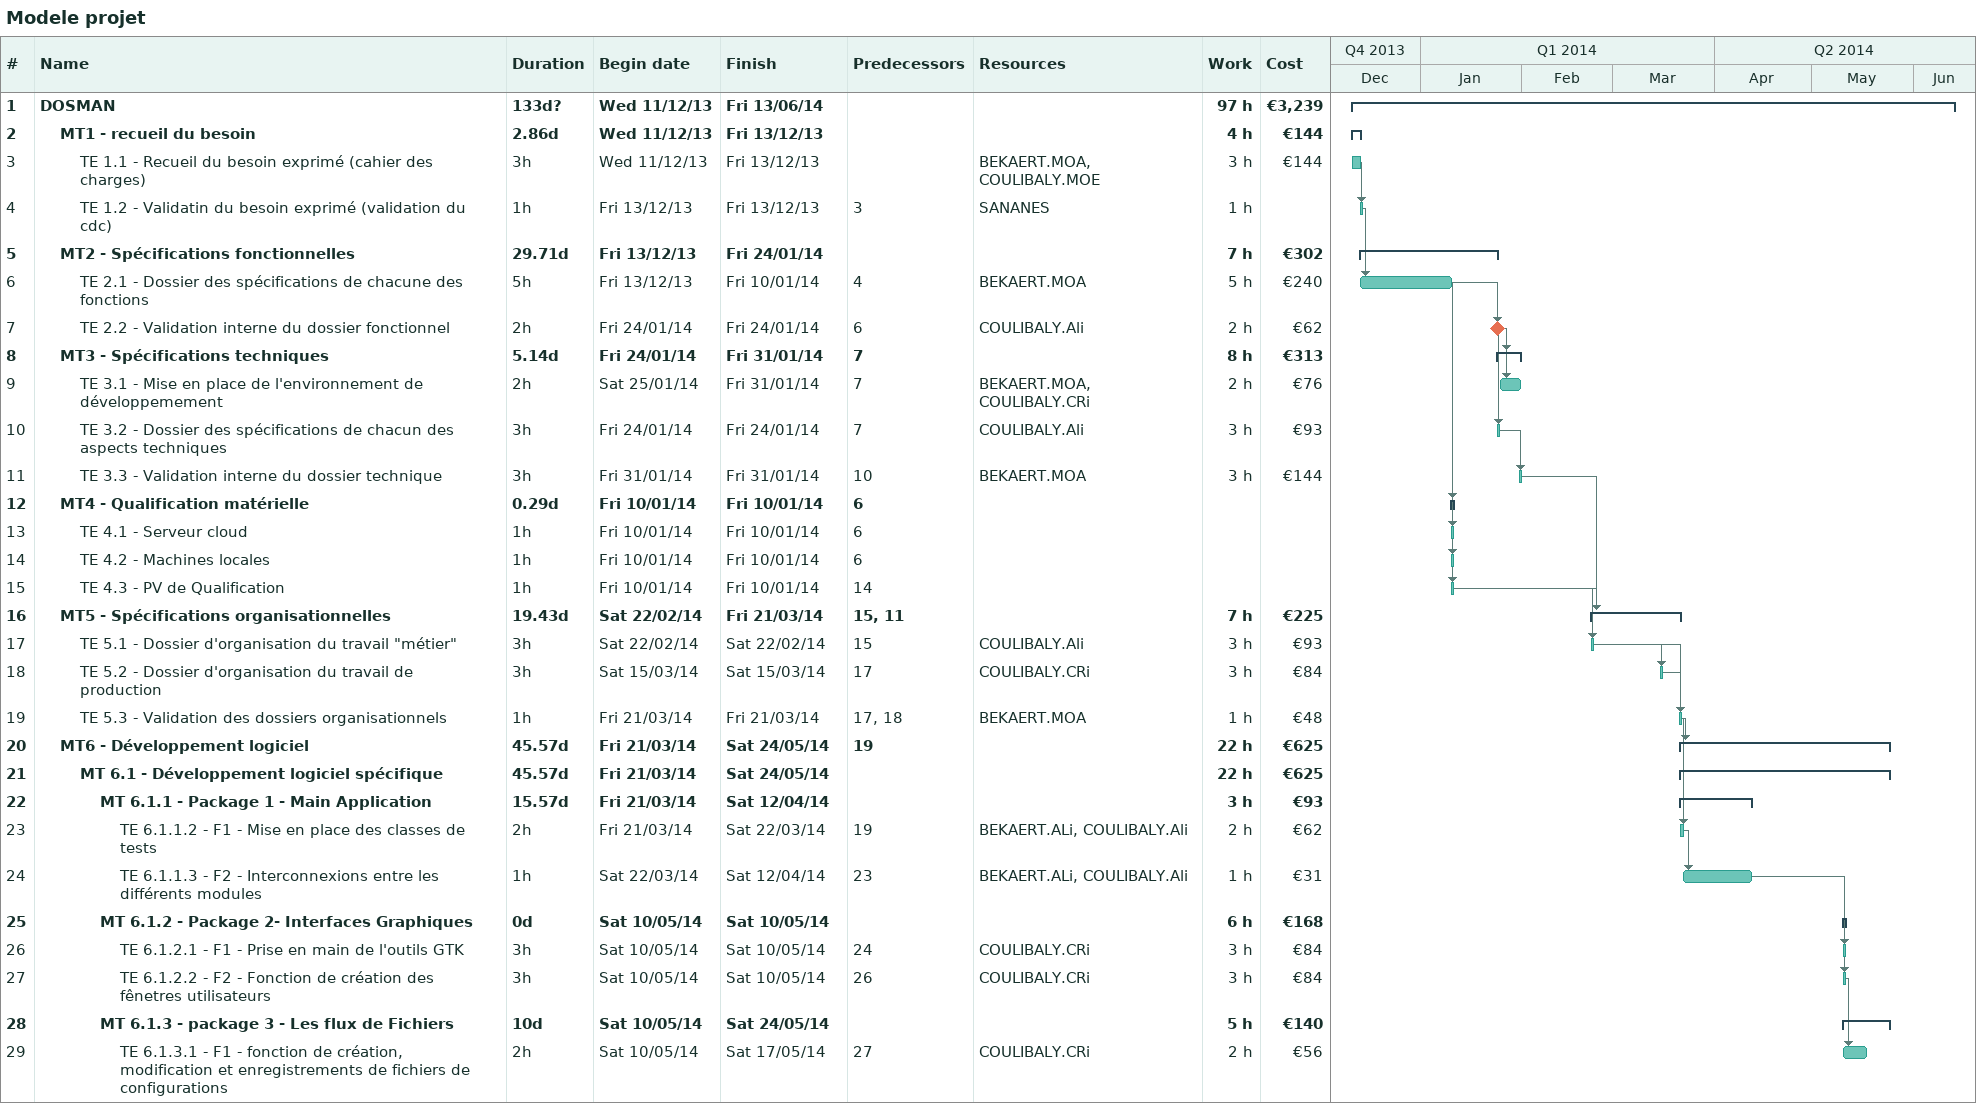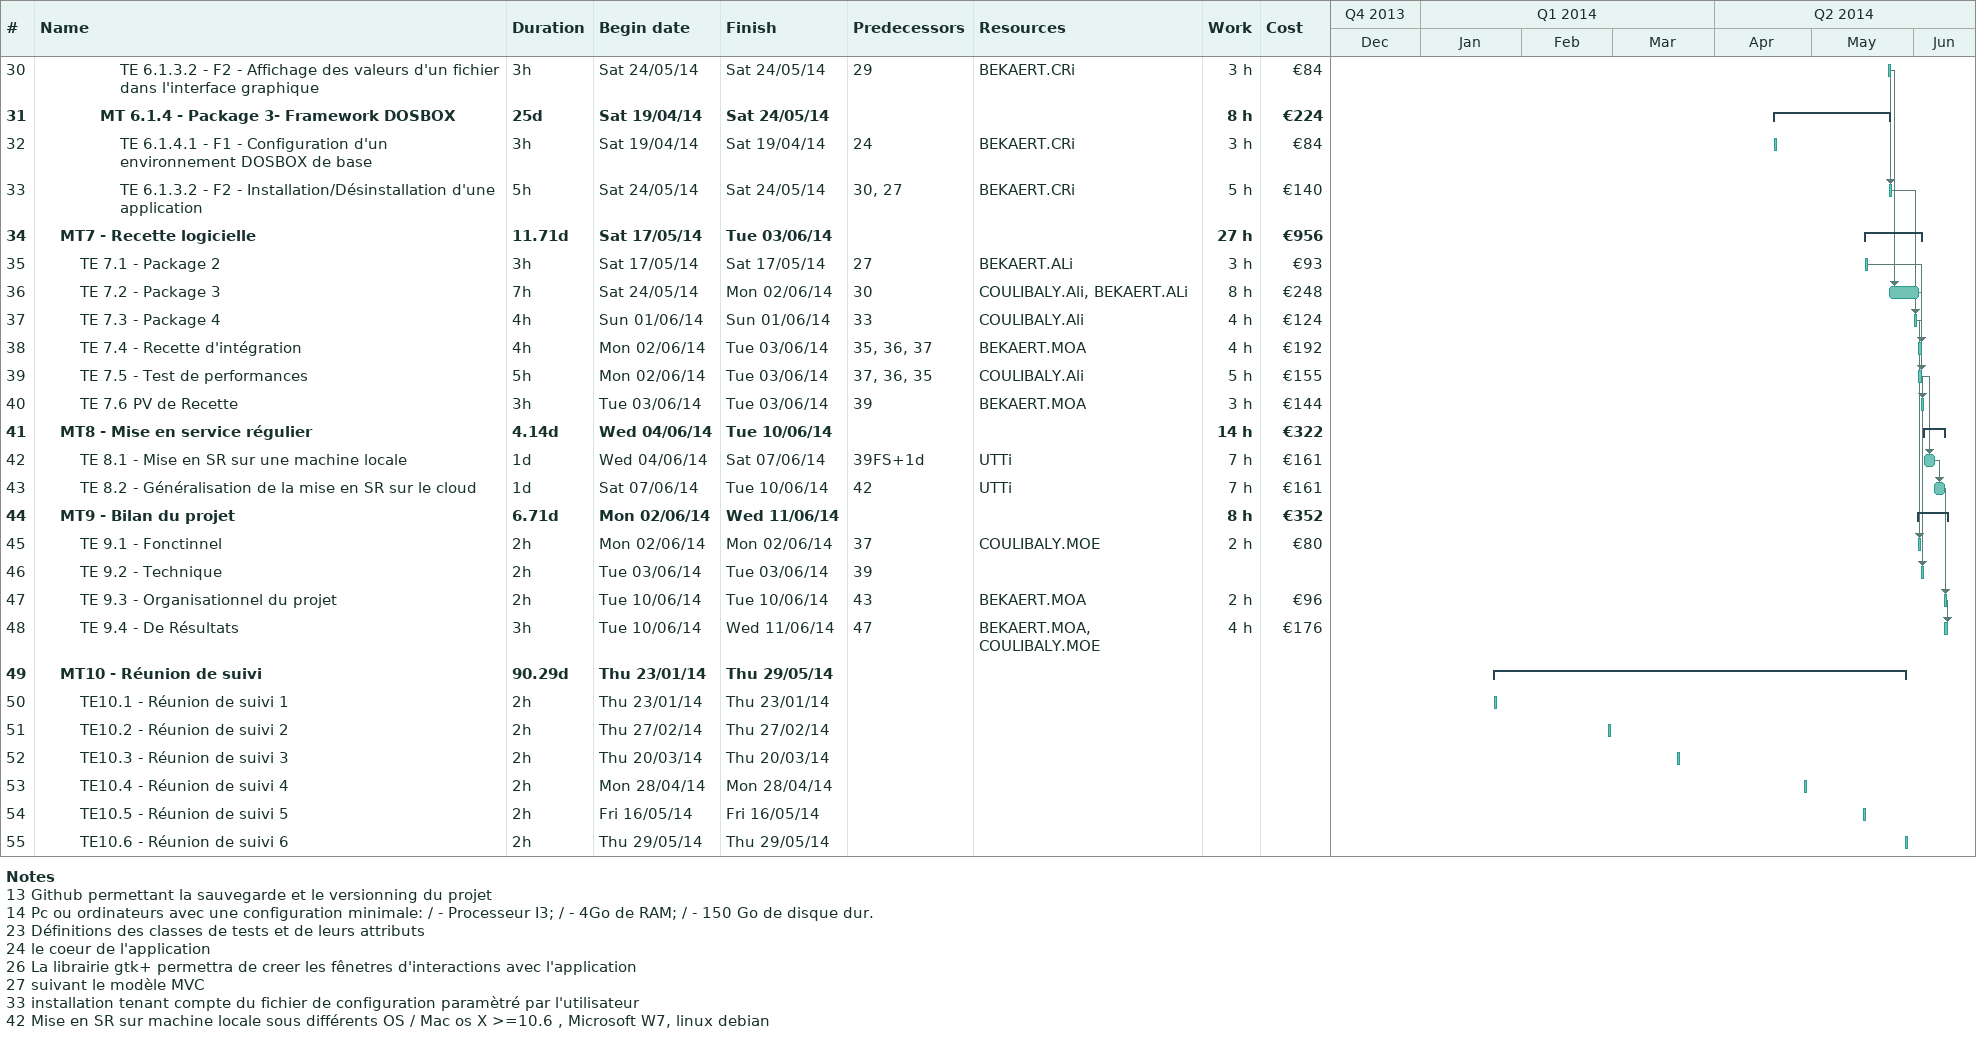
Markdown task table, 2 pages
Modele projet

| ID | Level | Task | Duration | Start | Finish | Predecessors | Resources | Work (h) | Cost (€) |
|---|---|---|---|---|---|---|---|---|---|
| 1 | 1 | **DOSMAN** | 133d? | 2013-12-11 | 2014-06-13 |  |  | 97 | 3239 |
| 2 | 2 | **MT1 - recueil du besoin** | 2.86d | 2013-12-11 | 2013-12-13 |  |  | 4 | 144 |
| 3 | 3 | TE 1.1 - Recueil du besoin exprimé (cahier des charges) | 3h | 2013-12-11 | 2013-12-13 |  | BEKAERT.MOA, COULIBALY.MOE | 3 | 144 |
| 4 | 3 | TE 1.2 - Validatin du besoin exprimé (validation du cdc) | 1h | 2013-12-13 | 2013-12-13 | 3 | SANANES | 1 |  |
| 5 | 2 | **MT2 - Spécifications fonctionnelles** | 29.71d | 2013-12-13 | 2014-01-24 |  |  | 7 | 302 |
| 6 | 3 | TE 2.1 - Dossier des spécifications de chacune des fonctions | 5h | 2013-12-13 | 2014-01-10 | 4 | BEKAERT.MOA | 5 | 240 |
| 7 | 3 | TE 2.2 - Validation interne du dossier fonctionnel | 2h | 2014-01-24 | 2014-01-24 | 6 | COULIBALY.Ali | 2 | 62 |
| 8 | 2 | **MT3 - Spécifications techniques** | 5.14d | 2014-01-24 | 2014-01-31 | 7 |  | 8 | 313 |
| 9 | 3 | TE 3.1 - Mise en place de l'environnement de développemement | 2h | 2014-01-25 | 2014-01-31 | 7 | BEKAERT.MOA, COULIBALY.CRi | 2 | 76 |
| 10 | 3 | TE 3.2 - Dossier des spécifications de chacun des aspects techniques | 3h | 2014-01-24 | 2014-01-24 | 7 | COULIBALY.Ali | 3 | 93 |
| 11 | 3 | TE 3.3 - Validation interne du dossier technique | 3h | 2014-01-31 | 2014-01-31 | 10 | BEKAERT.MOA | 3 | 144 |
| 12 | 2 | **MT4 - Qualification matérielle** | 0.29d | 2014-01-10 | 2014-01-10 | 6 |  |  |  |
| 13 | 3 | TE 4.1 - Serveur cloud | 1h | 2014-01-10 | 2014-01-10 | 6 |  |  |  |
| 14 | 3 | TE 4.2 - Machines locales | 1h | 2014-01-10 | 2014-01-10 | 6 |  |  |  |
| 15 | 3 | TE 4.3 - PV de Qualification | 1h | 2014-01-10 | 2014-01-10 | 14 |  |  |  |
| 16 | 2 | **MT5 - Spécifications organisationnelles** | 19.43d | 2014-02-22 | 2014-03-21 | 15, 11 |  | 7 | 225 |
| 17 | 3 | TE 5.1 - Dossier d'organisation du travail "métier" | 3h | 2014-02-22 | 2014-02-22 | 15 | COULIBALY.Ali | 3 | 93 |
| 18 | 3 | TE 5.2 - Dossier d'organisation du travail de production | 3h | 2014-03-15 | 2014-03-15 | 17 | COULIBALY.CRi | 3 | 84 |
| 19 | 3 | TE 5.3 - Validation des dossiers organisationnels | 1h | 2014-03-21 | 2014-03-21 | 17, 18 | BEKAERT.MOA | 1 | 48 |
| 20 | 2 | **MT6 - Développement logiciel** | 45.57d | 2014-03-21 | 2014-05-24 | 19 |  | 22 | 625 |
| 21 | 3 | **MT 6.1 - Développement logiciel spécifique** | 45.57d | 2014-03-21 | 2014-05-24 |  |  | 22 | 625 |
| 22 | 4 | **MT 6.1.1 - Package 1 - Main Application** | 15.57d | 2014-03-21 | 2014-04-12 |  |  | 3 | 93 |
| 23 | 5 | TE 6.1.1.2 - F1 - Mise en place des classes de tests | 2h | 2014-03-21 | 2014-03-22 | 19 | BEKAERT.ALi, COULIBALY.Ali | 2 | 62 |
| 24 | 5 | TE 6.1.1.3 - F2 - Interconnexions entre les différents modules | 1h | 2014-03-22 | 2014-04-12 | 23 | BEKAERT.ALi, COULIBALY.Ali | 1 | 31 |
| 25 | 4 | **MT 6.1.2 - Package 2- Interfaces Graphiques** | 0d | 2014-05-10 | 2014-05-10 |  |  | 6 | 168 |
| 26 | 5 | TE 6.1.2.1 - F1 - Prise en main de l'outils GTK | 3h | 2014-05-10 | 2014-05-10 | 24 | COULIBALY.CRi | 3 | 84 |
| 27 | 5 | TE 6.1.2.2 - F2 - Fonction de création des fênetres utilisateurs | 3h | 2014-05-10 | 2014-05-10 | 26 | COULIBALY.CRi | 3 | 84 |
| 28 | 4 | **MT 6.1.3 - package 3 - Les flux de Fichiers** | 10d | 2014-05-10 | 2014-05-24 |  |  | 5 | 140 |
| 29 | 5 | TE 6.1.3.1 - F1 - fonction de création, modification et enregistrements de fichiers de configurations | 2h | 2014-05-10 | 2014-05-17 | 27 | COULIBALY.CRi | 2 | 56 |
| 30 | 5 | TE 6.1.3.2 - F2 - Affichage des valeurs d'un fichier dans l'interface graphique | 3h | 2014-05-24 | 2014-05-24 | 29 | BEKAERT.CRi | 3 | 84 |
| 31 | 4 | **MT 6.1.4 - Package 3- Framework DOSBOX** | 25d | 2014-04-19 | 2014-05-24 |  |  | 8 | 224 |
| 32 | 5 | TE 6.1.4.1 - F1 - Configuration d'un environnement DOSBOX de base | 3h | 2014-04-19 | 2014-04-19 | 24 | BEKAERT.CRi | 3 | 84 |
| 33 | 5 | TE 6.1.3.2 - F2 - Installation/Désinstallation d'une application | 5h | 2014-05-24 | 2014-05-24 | 30, 27 | BEKAERT.CRi | 5 | 140 |
| 34 | 2 | **MT7 - Recette logicielle** | 11.71d | 2014-05-17 | 2014-06-03 |  |  | 27 | 956 |
| 35 | 3 | TE 7.1 - Package 2 | 3h | 2014-05-17 | 2014-05-17 | 27 | BEKAERT.ALi | 3 | 93 |
| 36 | 3 | TE 7.2 - Package 3 | 7h | 2014-05-24 | 2014-06-02 | 30 | COULIBALY.Ali, BEKAERT.ALi | 8 | 248 |
| 37 | 3 | TE 7.3 - Package 4 | 4h | 2014-06-01 | 2014-06-01 | 33 | COULIBALY.Ali | 4 | 124 |
| 38 | 3 | TE 7.4 - Recette d'intégration | 4h | 2014-06-02 | 2014-06-03 | 35, 36, 37 | BEKAERT.MOA | 4 | 192 |
| 39 | 3 | TE 7.5 - Test de performances | 5h | 2014-06-02 | 2014-06-03 | 37, 36, 35 | COULIBALY.Ali | 5 | 155 |
| 40 | 3 | TE 7.6 PV de Recette | 3h | 2014-06-03 | 2014-06-03 | 39 | BEKAERT.MOA | 3 | 144 |
| 41 | 2 | **MT8 - Mise en service régulier** | 4.14d | 2014-06-04 | 2014-06-10 |  |  | 14 | 322 |
| 42 | 3 | TE 8.1 - Mise en SR sur une machine locale | 1d | 2014-06-04 | 2014-06-07 | 39FS+1d | UTTi | 7 | 161 |
| 43 | 3 | TE 8.2 - Généralisation de la mise en SR sur le cloud | 1d | 2014-06-07 | 2014-06-10 | 42 | UTTi | 7 | 161 |
| 44 | 2 | **MT9 - Bilan du projet** | 6.71d | 2014-06-02 | 2014-06-11 |  |  | 8 | 352 |
| 45 | 3 | TE 9.1 - Fonctinnel | 2h | 2014-06-02 | 2014-06-02 | 37 | COULIBALY.MOE | 2 | 80 |
| 46 | 3 | TE 9.2 - Technique | 2h | 2014-06-03 | 2014-06-03 | 39 |  |  |  |
| 47 | 3 | TE 9.3 - Organisationnel du projet | 2h | 2014-06-10 | 2014-06-10 | 43 | BEKAERT.MOA | 2 | 96 |
| 48 | 3 | TE 9.4 - De Résultats | 3h | 2014-06-10 | 2014-06-11 | 47 | BEKAERT.MOA, COULIBALY.MOE | 4 | 176 |
| 49 | 2 | **MT10 - Réunion de suivi** | 90.29d | 2014-01-23 | 2014-05-29 |  |  |  |  |
| 50 | 3 | TE10.1 - Réunion de suivi 1 | 2h | 2014-01-23 | 2014-01-23 |  |  |  |  |
| 51 | 3 | TE10.2 - Réunion de suivi 2 | 2h | 2014-02-27 | 2014-02-27 |  |  |  |  |
| 52 | 3 | TE10.3 - Réunion de suivi 3 | 2h | 2014-03-20 | 2014-03-20 |  |  |  |  |
| 53 | 3 | TE10.4 - Réunion de suivi 4 | 2h | 2014-04-28 | 2014-04-28 |  |  |  |  |
| 54 | 3 | TE10.5 - Réunion de suivi 5 | 2h | 2014-05-16 | 2014-05-16 |  |  |  |  |
| 55 | 3 | TE10.6 - Réunion de suivi 6 | 2h | 2014-05-29 | 2014-05-29 |  |  |  |  |

Notes
- 13: Github permettant la sauvegarde et le versionning du projet
- 14: Pc ou ordinateurs avec une configuration minimale: / - Processeur I3; / - 4Go de RAM; / - 150 Go de disque dur.
- 23: Définitions des classes de tests et de leurs attributs
- 24: le coeur de l'application
- 26: La librairie gtk+ permettra de creer les fênetres d'interactions avec l'application
- 27: suivant le modèle MVC
- 33: installation tenant compte du fichier de configuration paramètré par l'utilisateur
- 42: Mise en SR sur machine locale sous différents OS / Mac os X >=10.6 , Microsoft W7, linux debian
